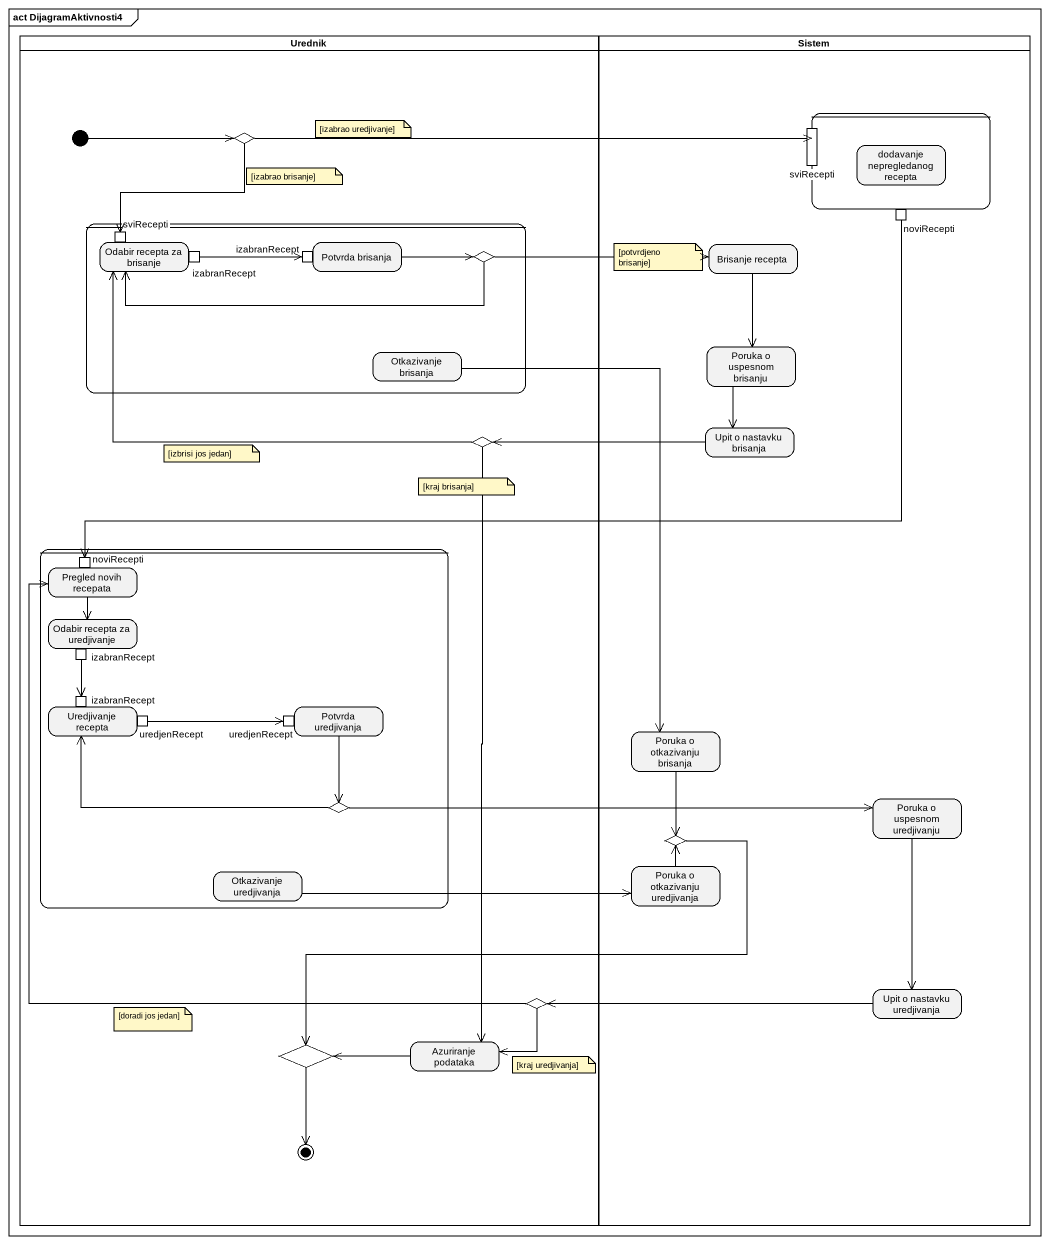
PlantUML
@startuml
mainframe act DijagramAktivnosti4
hide empty description
state Urednik <<partition>> {
  state choice1 <<choice>>
  state " " as state2 {
    state "Odabir recepta za brisanje" as Odabir_recepta_za_brisanje {
      state "sviRecepti" as sviRecepti_2 <<inputPin>>
      state izabranRecept <<outputPin>>
    }
    state "Potvrda brisanja" as Potvrda_brisanja {
      state "izabranRecept" as izabranRecept_2 <<inputPin>>
    }
    state choice2 <<choice>>
    state "Otkazivanje brisanja" as Otkazivanje_brisanja
  }
  state choice3 <<choice>>
  state " " as state3 {
    state "Pregled novih recepata" as Pregled_novih_recepata {
      state "noviRecepti" as noviRecepti_2 <<inputPin>>
    }
    state "Odabir recepta za uredjivanje" as Odabir_recepta_za {
      state "izabranRecept" as izabranRecept_3 <<outputPin>>
    }
    state "Uredjivanje recepta" as Uredjivanje_recepta {
      state "izabranRecept" as izabranRecept_4 <<inputPin>>
      state uredjenRecept <<outputPin>>
    }
    state "Potvrda uredjivanja" as Potvrda_uredjivanja {
      state "uredjenRecept" as uredjenRecept_2 <<inputPin>>
    }
    state choice4 <<choice>>
    state "Otkazivanje uredjivanja" as Otkazivanje_uredjivanja
  }
  state choice6 <<choice>>
  state choice7 <<choice>>
  state "Azuriranje podataka" as Azuriranje_podataka
  [*] -right-> choice1
  choice7 --> [*]
}
state Sistem <<partition>> {
  state " " as state1 {
    state sviRecepti <<inputPin>>
    state "dodavanje nepregledanog recepta" as dodavanje_nepregledanog
    state noviRecepti <<outputPin>>
  }
  state "Brisanje recepta" as Brisanje_recepta
  state "Poruka o uspesnom brisanju" as Poruka_o_uspesnom_brisanju
  state "Upit o nastavku brisanja" as Upit_o_nastavku_brisanja
  state "Poruka o otkazivanju brisanja" as Poruka_o_otkazivanju
  state "Poruka o uspesnom uredjivanju" as Poruka_o_uspesnom
  state choice5 <<choice>>
  state "Poruka o otkazivanju uredjivanja" as Poruka_o_otkazivanju_2
  state "Upit o nastavku uredjivanja" as Upit_o_nastavku_uredjivanja
}
choice1 -right-> state1
choice1 --> sviRecepti_2
Potvrda_brisanja -right-> choice2
Brisanje_recepta --> Poruka_o_uspesnom_brisanju
noviRecepti -left-> noviRecepti_2
izabranRecept -right-> izabranRecept_2
choice2 -left-> Odabir_recepta_za_brisanje
choice2 -right-> Brisanje_recepta
Otkazivanje_brisanja --> Poruka_o_otkazivanju
Poruka_o_uspesnom_brisanju --> Upit_o_nastavku_brisanja
choice3 -left-> Odabir_recepta_za_brisanje
choice3 --> Azuriranje_podataka
Upit_o_nastavku_brisanja -left-> choice3
Pregled_novih_recepata --> Odabir_recepta_za
izabranRecept_3 --> izabranRecept_4
uredjenRecept -right-> uredjenRecept_2
Potvrda_uredjivanja --> choice4
Poruka_o_otkazivanju --> choice5
choice4 -left-> Uredjivanje_recepta
choice4 -right-> Poruka_o_uspesnom
Poruka_o_uspesnom --> Upit_o_nastavku_uredjivanja
choice5 -left-> choice7
Otkazivanje_uredjivanja -right-> Poruka_o_otkazivanju_2
Poruka_o_otkazivanju_2 -up-> choice5
choice6 -up-> Pregled_novih_recepata
choice6 --> Azuriranje_podataka
Upit_o_nastavku_uredjivanja -left-> choice6
Azuriranje_podataka -left-> choice7
note as N1
  [izabrao uredjivanje]
end note
note as N2
  [izabrao brisanje]
end note
note as N3
  [potvrdjeno brisanje]
end note
note as N4
  [izbrisi jos jedan]
end note
note as N5
  [kraj brisanja]
end note
note as N6
  [doradi jos jedan]
end note
note as N7
  [kraj uredjivanja]
end note
@enduml
